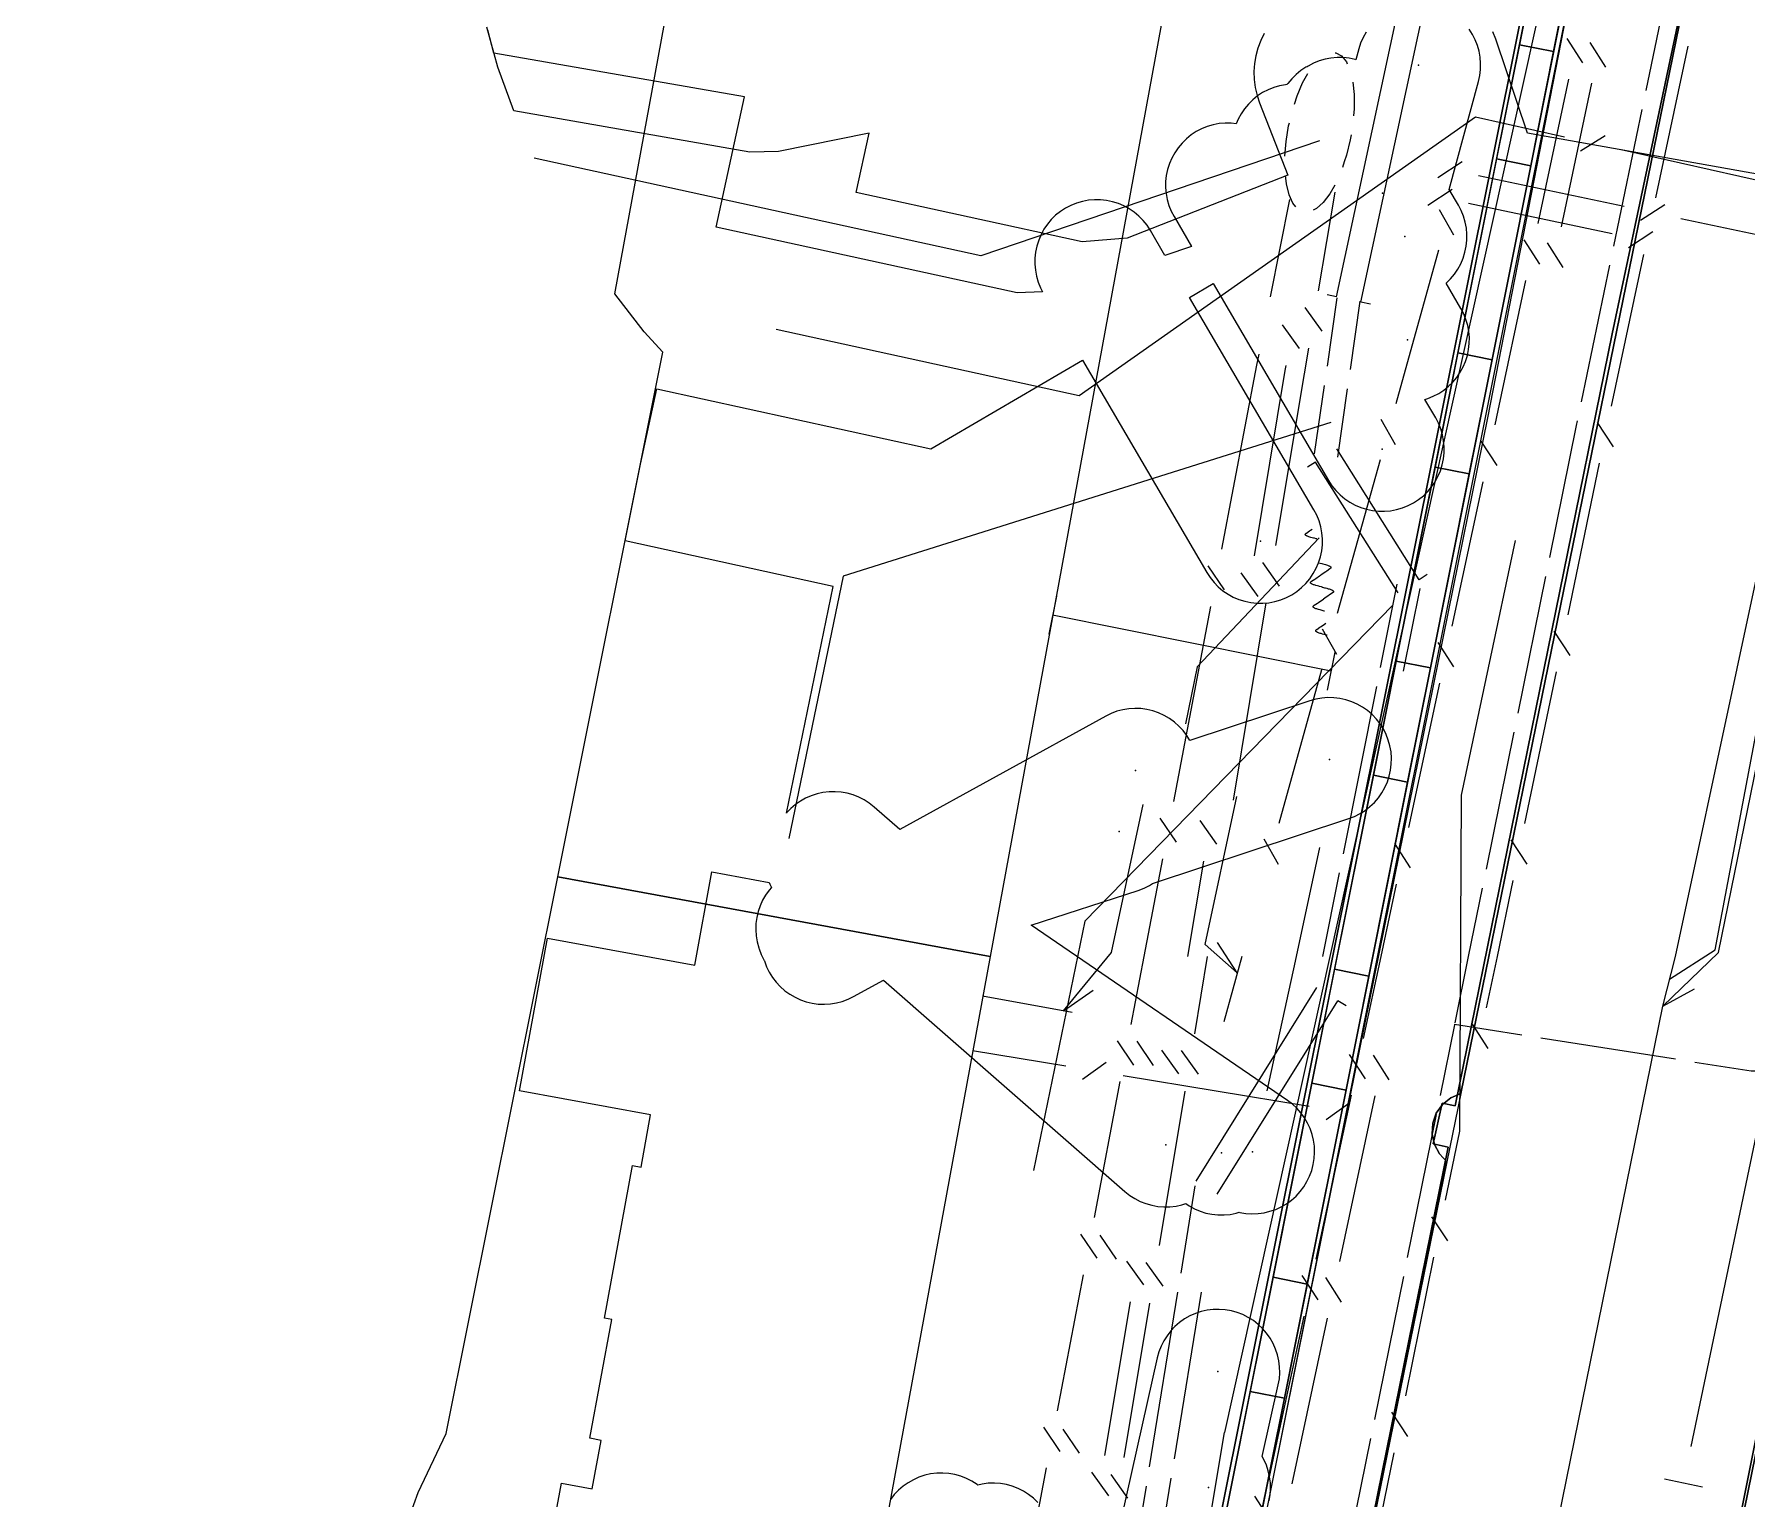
# Model space of a CAD drawing. Header units: metres. Extents: x 4550 to 4731, y 10605 to 11772.
# Drawn here: x 4558.1 to 4602.27, y 10680.79 to 10718.54 of the extents above; entities that cross this region are included whole.
import ezdxf

# ---------------------------------------------------------------- set-up
doc = ezdxf.new("R2010")
doc.units = ezdxf.units.M
for name, color, linetype in [('BOUNDARY', 7, 'Continuous'), ('BUILDING', 7, 'Continuous'), ('CURB', 7, 'Continuous'), ('ELECTR_CABLE', 7, 'Continuous'), ('ELECTR_CABLE_COMM', 7, 'Continuous'), ('GAS', 7, 'Continuous'), ('GRASS', 7, 'Continuous'), ('GROUND', 7, 'Continuous'), ('HEAT', 7, 'Continuous'), ('ROAD', 7, 'Continuous'), ('SEWER', 7, 'Continuous'), ('SIDEWALK_PATH', 7, 'Continuous'), ('TREE', 7, 'Continuous'), ('WATER_PIPELINE', 7, 'Continuous')]:
    doc.layers.add(name, color=color, linetype=linetype)

msp = doc.modelspace()

# ---------------------------------------------------------------- linework, layer by layer
at = {"layer": 'BOUNDARY'}
msp.add_lwpolyline([(4587.243, 10673.095), (4597.11, 10722.304), (4589.101, 10723.775), (4589.281, 10724.759), (4589.748, 10724.673), (4589.761, 10724.741), (4590.577, 10724.591), (4590.728, 10725.291), (4592.267, 10725.008), (4592.435, 10726.261), (4590.996, 10726.525), (4591.136, 10727.171), (4590.237, 10727.336), (4591.371, 10733.509), (4589.897, 10733.645), (4590.084, 10734.78), (4590.266, 10735.763), (4594.299, 10735.017), (4595.912, 10744.716), (4599.04, 10744.065), (4599.581, 10748.777), (4598.336, 10748.927), (4599.162, 10756.121)], dxfattribs=at)
at = {"layer": 'BUILDING'}
for points in [[(4582.754, 10694.765), (4571.601, 10696.814), (4574.313, 10710.342), (4573.828, 10710.862), (4573.077, 10711.845), (4577.503, 10735.938), (4589.9, 10733.66)], [(4570.572, 10628.494), (4558.1, 10630.786), (4561.673, 10650.226), (4562.365, 10650.566), (4565.779, 10667.635), (4565.693, 10669.424), (4565.792, 10671.385), (4566.082, 10673.326), (4566.852, 10677.178), (4567.333, 10679.088), (4568, 10680.942), (4568.724, 10682.465), (4571.601, 10696.815), (4582.753, 10694.765)]]:
    msp.add_lwpolyline(points, close=True, dxfattribs=at)
at = {"layer": 'CURB'}
for points in [[(4602.411, 10728.013), (4594.894, 10691.23)], [(4601.286, 10676.281), (4611.295, 10726.233)], [(4578.327, 10627.876), (4597.402, 10723.249)], [(4588.056, 10671.94), (4598.09, 10722.108)], [(4594.894, 10691.23), (4594.534, 10689.473)], [(4594.534, 10689.473), (4592.211, 10678.104)]]:
    msp.add_lwpolyline(points, dxfattribs=at)
at = {"layer": 'ELECTR_CABLE'}
for points in [[(4600.725, 10736.369), (4599.139, 10729.205), (4594.678, 10709.053), (4591.515, 10694.765)], [(4591.69, 10711.764), (4594.921, 10726.816)], [(4592.316, 10711.63), (4595.547, 10726.682)], [(4600.397, 10720.608), (4599.664, 10717.086)], [(4599.562, 10716.597), (4598.829, 10713.075)], [(4598.727, 10712.585), (4597.994, 10709.063)], [(4591.69, 10711.764), (4591.446, 10711.816)], [(4591.451, 10709.979), (4591.706, 10711.74)], [(4592.044, 10709.893), (4592.3, 10711.654)], [(4592.56, 10711.577), (4592.316, 10711.63)], [(4591.123, 10707.723), (4591.379, 10709.484)], [(4591.717, 10707.637), (4591.972, 10709.398)], [(4591.543, 10708.529), (4578.964, 10704.568), (4577.563, 10697.804)], [(4597.895, 10708.573), (4597.87, 10708.45), (4597.178, 10705.048)], [(4593.817, 10704.476), (4591.691, 10707.851)], [(4591.149, 10707.509), (4590.938, 10707.376)], [(4593.275, 10704.134), (4591.149, 10707.509)], [(4591.237, 10705.554), (4588.097, 10702.228), (4587.793, 10700.762)], [(4591.18, 10705.526), (4591.165, 10705.529), (4591.115, 10705.542), (4591.093, 10705.548), (4591.06, 10705.556), (4591.023, 10705.567), (4590.998, 10705.574), (4590.974, 10705.582), (4590.956, 10705.588), (4590.939, 10705.595), (4590.928, 10705.6), (4590.919, 10705.604), (4590.912, 10705.608), (4590.908, 10705.61), (4590.905, 10705.612), (4590.9, 10705.616), (4590.897, 10705.619), (4590.894, 10705.621), (4590.892, 10705.623), (4590.889, 10705.626), (4590.887, 10705.629), (4590.886, 10705.631), (4590.885, 10705.632), (4590.884, 10705.634), (4590.883, 10705.635), (4590.883, 10705.636), (4590.882, 10705.638), (4590.882, 10705.64), (4590.882, 10705.642), (4590.882, 10705.643), (4590.882, 10705.644), (4590.882, 10705.645), (4590.882, 10705.646), (4590.882, 10705.648), (4590.883, 10705.649), (4590.883, 10705.651), (4590.884, 10705.653), (4590.885, 10705.654), (4590.886, 10705.655), (4590.886, 10705.656), (4590.887, 10705.658), (4590.888, 10705.659), (4590.889, 10705.66), (4590.892, 10705.662), (4590.893, 10705.664), (4590.896, 10705.666), (4590.899, 10705.669), (4590.903, 10705.672), (4590.91, 10705.676), (4590.992, 10705.733), (4591.019, 10705.751), (4591.056, 10705.775)], [(4591.247, 10704.905), (4591.261, 10704.902), (4591.311, 10704.889), (4591.333, 10704.884), (4591.367, 10704.875), (4591.403, 10704.865), (4591.428, 10704.857), (4591.452, 10704.849), (4591.47, 10704.843), (4591.488, 10704.836), (4591.498, 10704.831), (4591.507, 10704.827), (4591.515, 10704.823), (4591.518, 10704.821), (4591.521, 10704.819), (4591.527, 10704.815), (4591.53, 10704.813), (4591.532, 10704.81), (4591.535, 10704.808), (4591.537, 10704.806), (4591.539, 10704.803), (4591.541, 10704.801), (4591.542, 10704.799), (4591.542, 10704.798), (4591.543, 10704.796), (4591.544, 10704.795), (4591.544, 10704.793), (4591.544, 10704.791), (4591.545, 10704.789), (4591.545, 10704.788), (4591.544, 10704.787), (4591.544, 10704.786), (4591.544, 10704.785), (4591.544, 10704.784), (4591.543, 10704.782), (4591.543, 10704.781), (4591.542, 10704.779), (4591.541, 10704.777), (4591.541, 10704.776), (4591.54, 10704.775), (4591.539, 10704.774), (4591.538, 10704.772), (4591.537, 10704.771), (4591.535, 10704.769), (4591.533, 10704.767), (4591.53, 10704.765), (4591.527, 10704.762), (4591.523, 10704.76), (4591.517, 10704.755), (4591.434, 10704.699), (4591.407, 10704.68), (4591.316, 10704.619), (4591.28, 10704.595)], [(4591.314, 10704.285), (4591.299, 10704.289), (4591.249, 10704.301), (4591.227, 10704.307), (4591.194, 10704.315), (4591.157, 10704.326), (4591.132, 10704.333), (4591.108, 10704.341), (4591.09, 10704.347), (4591.073, 10704.354), (4591.062, 10704.359), (4591.053, 10704.363), (4591.046, 10704.368), (4591.042, 10704.37), (4591.039, 10704.372), (4591.034, 10704.375), (4591.03, 10704.378), (4591.028, 10704.38), (4591.025, 10704.382), (4591.023, 10704.385), (4591.021, 10704.388), (4591.019, 10704.39), (4591.019, 10704.391), (4591.018, 10704.393), (4591.017, 10704.394), (4591.017, 10704.396), (4591.016, 10704.398), (4591.016, 10704.399), (4591.016, 10704.401), (4591.016, 10704.402), (4591.016, 10704.403), (4591.016, 10704.404), (4591.016, 10704.406), (4591.016, 10704.407), (4591.017, 10704.408), (4591.017, 10704.41), (4591.018, 10704.412), (4591.019, 10704.413), (4591.02, 10704.414), (4591.02, 10704.415), (4591.021, 10704.417), (4591.022, 10704.418), (4591.023, 10704.419), (4591.026, 10704.422), (4591.027, 10704.423), (4591.03, 10704.426), (4591.033, 10704.428), (4591.037, 10704.431), (4591.044, 10704.436), (4591.126, 10704.492), (4591.153, 10704.51), (4591.244, 10704.571), (4591.28, 10704.595)], [(4594.028, 10704.609), (4593.817, 10704.475)], [(4597.078, 10704.558), (4596.361, 10701.033)], [(4584.462, 10704.053), (4584.265, 10703.073)], [(4591.314, 10704.285), (4591.328, 10704.281), (4591.378, 10704.269), (4591.4, 10704.263), (4591.434, 10704.255), (4591.47, 10704.244), (4591.495, 10704.237), (4591.519, 10704.229), (4591.537, 10704.223), (4591.554, 10704.216), (4591.565, 10704.211), (4591.574, 10704.207), (4591.582, 10704.202), (4591.585, 10704.201), (4591.588, 10704.198), (4591.593, 10704.195), (4591.597, 10704.192), (4591.599, 10704.19), (4591.602, 10704.188), (4591.604, 10704.185), (4591.606, 10704.182), (4591.608, 10704.18), (4591.609, 10704.179), (4591.609, 10704.177), (4591.61, 10704.176), (4591.61, 10704.174), (4591.611, 10704.172), (4591.611, 10704.171), (4591.611, 10704.169), (4591.611, 10704.168), (4591.611, 10704.167), (4591.611, 10704.166), (4591.611, 10704.164), (4591.611, 10704.163), (4591.61, 10704.162), (4591.61, 10704.16), (4591.609, 10704.158), (4591.608, 10704.157), (4591.608, 10704.156), (4591.607, 10704.155), (4591.606, 10704.153), (4591.605, 10704.152), (4591.604, 10704.151), (4591.602, 10704.148), (4591.6, 10704.147), (4591.597, 10704.145), (4591.594, 10704.142), (4591.59, 10704.139), (4591.584, 10704.135), (4591.501, 10704.078), (4591.474, 10704.06), (4591.383, 10703.999), (4591.347, 10703.975)], [(4592.822, 10702.209), (4593.252, 10704.364)], [(4593.416, 10702.121), (4593.84, 10704.246)], [(4593.143, 10703.817), (4585.199, 10695.671), (4583.868, 10689.247)], [(4591.381, 10703.665), (4591.366, 10703.668), (4591.316, 10703.681), (4591.294, 10703.686), (4591.261, 10703.695), (4591.224, 10703.705), (4591.199, 10703.713), (4591.175, 10703.721), (4591.157, 10703.727), (4591.14, 10703.734), (4591.129, 10703.739), (4591.12, 10703.743), (4591.113, 10703.747), (4591.109, 10703.749), (4591.106, 10703.751), (4591.101, 10703.755), (4591.097, 10703.758), (4591.095, 10703.76), (4591.092, 10703.762), (4591.09, 10703.764), (4591.088, 10703.767), (4591.086, 10703.769), (4591.086, 10703.771), (4591.085, 10703.772), (4591.084, 10703.774), (4591.084, 10703.775), (4591.083, 10703.777), (4591.083, 10703.779), (4591.083, 10703.781), (4591.083, 10703.782), (4591.083, 10703.783), (4591.083, 10703.784), (4591.083, 10703.785), (4591.083, 10703.786), (4591.084, 10703.788), (4591.084, 10703.789), (4591.085, 10703.791), (4591.086, 10703.793), (4591.086, 10703.794), (4591.087, 10703.795), (4591.088, 10703.796), (4591.089, 10703.798), (4591.09, 10703.799), (4591.092, 10703.801), (4591.094, 10703.803), (4591.097, 10703.805), (4591.1, 10703.808), (4591.104, 10703.811), (4591.111, 10703.815), (4591.193, 10703.871), (4591.22, 10703.89), (4591.311, 10703.951), (4591.347, 10703.975)], [(4591.548, 10702.114), (4584.364, 10703.563)], [(4591.447, 10703.044), (4591.433, 10703.048), (4591.383, 10703.06), (4591.361, 10703.066), (4591.328, 10703.075), (4591.291, 10703.085), (4591.266, 10703.092), (4591.242, 10703.1), (4591.224, 10703.107), (4591.207, 10703.114), (4591.196, 10703.118), (4591.187, 10703.123), (4591.179, 10703.127), (4591.176, 10703.129), (4591.173, 10703.131), (4591.168, 10703.134), (4591.164, 10703.137), (4591.162, 10703.139), (4591.159, 10703.142), (4591.157, 10703.144), (4591.155, 10703.147), (4591.153, 10703.149), (4591.152, 10703.15), (4591.152, 10703.152), (4591.151, 10703.154), (4591.151, 10703.155), (4591.15, 10703.157), (4591.15, 10703.159), (4591.15, 10703.161), (4591.15, 10703.161), (4591.15, 10703.163), (4591.15, 10703.164), (4591.15, 10703.165), (4591.15, 10703.166), (4591.151, 10703.167), (4591.151, 10703.169), (4591.152, 10703.171), (4591.153, 10703.172), (4591.153, 10703.173), (4591.154, 10703.175), (4591.155, 10703.176), (4591.156, 10703.177), (4591.157, 10703.178), (4591.159, 10703.181), (4591.161, 10703.182), (4591.164, 10703.185), (4591.167, 10703.188), (4591.171, 10703.19), (4591.178, 10703.195), (4591.26, 10703.251), (4591.287, 10703.269), (4591.378, 10703.33), (4591.414, 10703.354)], [(4591.647, 10702.604), (4591.449, 10701.624)], [(4591.865, 10697.41), (4592.724, 10701.719)], [(4596.261, 10700.543), (4595.544, 10697.018)], [(4589.895, 10691.299), (4590.626, 10694.64), (4591.256, 10697.574)], [(4591.338, 10694.765), (4591.767, 10696.919)], [(4595.444, 10696.528), (4595.086, 10694.765)], [(4591.515, 10694.765), (4588.798, 10682.494)], [(4595.086, 10694.765), (4594.737, 10693.05)], [(4588.068, 10688.974), (4591.178, 10693.962)], [(4588.612, 10688.636), (4591.722, 10693.624)], [(4591.933, 10693.491), (4591.721, 10693.624)], [(4594.731, 10693.02), (4594.728, 10693.003), (4594.358, 10691.177)], [(4594.731, 10693.02), (4596.466, 10692.746)], [(4596.96, 10692.668), (4600.43, 10692.121)], [(4600.924, 10692.043), (4602.382, 10691.813), (4602.58, 10691.813), (4603.334, 10692.369), (4603.69, 10692.369), (4604.008, 10692.488), (4604.195, 10692.403)], [(4594.258, 10690.687), (4593.511, 10687.002)], [(4587.677, 10686.602), (4588.044, 10688.853)], [(4593.412, 10686.512), (4592.664, 10682.827)], [(4586.863, 10681.607), (4587.597, 10686.109)], [(4587.504, 10681.812), (4588.205, 10686.113)], [(4588.474, 10680.542), (4588.798, 10682.494)], [(4592.565, 10682.337), (4591.817, 10678.652)], [(4586.049, 10676.612), (4586.783, 10681.113)], [(4586.723, 10677.017), (4587.424, 10681.318)]]:
    msp.add_lwpolyline(points, dxfattribs=at)
at = {"layer": 'ELECTR_CABLE_COMM'}
for points in [[(4598.04, 10717.796), (4597.632, 10718.424)], [(4598.635, 10717.691), (4598.227, 10718.32)], [(4599.925, 10714.321), (4600.757, 10718.227)], [(4591.655, 10718.059), (4591.672, 10718.055), (4591.818, 10717.976), (4591.942, 10717.822), (4591.963, 10717.775)], [(4590.6, 10716.737), (4590.668, 10716.946), (4590.812, 10717.284), (4590.947, 10717.528)], [(4592.109, 10717.299), (4592.142, 10716.981), (4592.142, 10716.61), (4592.127, 10716.435)], [(4596.886, 10713.655), (4597.679, 10717.376)], [(4597.486, 10713.574), (4598.275, 10717.272)], [(4595.274, 10716.4), (4585.046, 10709.212), (4577.231, 10710.921)], [(4597.567, 10715.884), (4595.274, 10716.4)], [(4590.356, 10715.397), (4590.387, 10715.775), (4590.451, 10716.177), (4590.47, 10716.254)], [(4591.25, 10715.785), (4582.513, 10712.82), (4570.989, 10715.339)], [(4592.063, 10715.94), (4592.043, 10715.814), (4591.946, 10715.42), (4591.888, 10715.244), (4591.841, 10715.104)], [(4598.615, 10715.92), (4597.982, 10715.519)], [(4603.616, 10714.523), (4599.03, 10715.555)], [(4594.303, 10714.846), (4594.931, 10715.254)], [(4590.639, 10714.09), (4590.563, 10714.181), (4590.463, 10714.4), (4590.394, 10714.681), (4590.37, 10714.897)], [(4591.641, 10714.646), (4591.516, 10714.426), (4591.345, 10714.2), (4591.17, 10714.043), (4591.084, 10714.002)], [(4595.35, 10714.895), (4599.103, 10714.101)], [(4589.983, 10711.765), (4590.482, 10714.277)], [(4591.644, 10714.467), (4591.213, 10711.924)], [(4594.042, 10714.134), (4594.671, 10714.543)], [(4595.09, 10714.183), (4598.797, 10713.399)], [(4594.336, 10714.022), (4594.704, 10713.369)], [(4599.523, 10713.741), (4600.151, 10714.15)], [(4600.571, 10713.79), (4604.324, 10712.997)], [(4599.217, 10713.039), (4599.845, 10713.448)], [(4594.318, 10712.973), (4593.213, 10709.009)], [(4596.934, 10712.607), (4596.526, 10713.236)], [(4597.534, 10712.526), (4597.126, 10713.155)], [(4598.78, 10708.947), (4599.612, 10712.854)], [(4595.78, 10708.466), (4595.859, 10708.837), (4596.573, 10712.188)], [(4590.871, 10711.49), (4591.305, 10710.879)], [(4590.288, 10711.044), (4590.722, 10710.433)], [(4588.728, 10705.261), (4589.634, 10710.008), (4589.69, 10710.293)], [(4590.963, 10710.445), (4590.851, 10709.782), (4590.115, 10705.357)], [(4590.38, 10709.999), (4590.357, 10709.865), (4589.563, 10705.089)], [(4592.828, 10708.613), (4593.196, 10707.96)], [(4598.83, 10707.901), (4598.419, 10708.527)], [(4595.826, 10707.418), (4595.419, 10708.048)], [(4592.81, 10707.564), (4591.705, 10703.601)], [(4597.662, 10703.569), (4598.472, 10707.479)], [(4594.666, 10703.279), (4595.465, 10707)], [(4594.865, 10690.263), (4594.911, 10698.925), (4596.301, 10705.487)], [(4589.774, 10704.922), (4590.209, 10704.312)], [(4588.798, 10704.214), (4588.377, 10704.834)], [(4589.222, 10704.654), (4589.658, 10704.045)], [(4587.487, 10698.755), (4588.447, 10703.788)], [(4589.868, 10703.878), (4589.022, 10698.789)], [(4591.319, 10703.205), (4591.688, 10702.552)], [(4597.716, 10702.521), (4597.304, 10703.148)], [(4594.712, 10702.231), (4594.305, 10702.86)], [(4591.302, 10702.156), (4590.197, 10698.192)], [(4596.548, 10698.189), (4597.358, 10702.1)], [(4593.553, 10698.092), (4594.351, 10701.812)], [(4589.128, 10694.339), (4588.298, 10695.072), (4589.117, 10698.89)], [(4584.643, 10693.359), (4585.883, 10694.863), (4586.703, 10698.681)], [(4587.557, 10697.708), (4587.135, 10698.328)], [(4588.159, 10698.265), (4588.595, 10697.655)], [(4589.811, 10697.796), (4590.179, 10697.143)], [(4593.599, 10697.044), (4593.192, 10697.673)], [(4596.601, 10697.142), (4596.19, 10697.768)], [(4586.725, 10694.765), (4587.205, 10697.281)], [(4588.254, 10697.22), (4587.846, 10694.765)], [(4592.839, 10694.765), (4593.238, 10696.625)], [(4595.838, 10694.765), (4596.243, 10696.72)], [(4586.391, 10693.012), (4586.725, 10694.765)], [(4588.353, 10694.765), (4588.022, 10692.773)], [(4589.128, 10694.339), (4588.619, 10695.122)], [(4589.247, 10694.765), (4588.778, 10693.079)], [(4592.385, 10692.653), (4592.839, 10694.765)], [(4595.552, 10693.44), (4595.838, 10694.765)], [(4584.643, 10693.359), (4585.408, 10693.894)], [(4584.868, 10693.318), (4582.559, 10693.739)], [(4595.596, 10692.392), (4595.19, 10693.022)], [(4586.461, 10691.965), (4586.04, 10692.585)], [(4586.968, 10691.956), (4586.547, 10692.576)], [(4582.301, 10692.336), (4584.702, 10691.94)], [(4587.176, 10692.35), (4587.612, 10691.74)], [(4587.681, 10692.338), (4588.117, 10691.729)], [(4592.431, 10691.605), (4592.024, 10692.234)], [(4593.045, 10691.585), (4592.638, 10692.215)], [(4585.137, 10691.6), (4585.747, 10692.036)], [(4586.182, 10691.696), (4590.984, 10690.903)], [(4585.441, 10688.033), (4586.11, 10691.539)], [(4587.776, 10691.294), (4587.113, 10687.31)], [(4591.164, 10686.961), (4592.07, 10691.186)], [(4591.419, 10690.563), (4592.029, 10691)], [(4591.769, 10686.903), (4592.684, 10691.167)], [(4594.5, 10688.478), (4594.865, 10690.263)], [(4594.557, 10687.43), (4594.144, 10688.056)], [(4585.511, 10686.986), (4585.09, 10687.606)], [(4586.015, 10686.959), (4585.593, 10687.579)], [(4586.271, 10686.909), (4586.707, 10686.299)], [(4586.772, 10686.875), (4587.208, 10686.265)], [(4593.471, 10683.438), (4594.2, 10687.008)], [(4584.491, 10683.054), (4585.16, 10686.56)], [(4591.21, 10685.913), (4590.803, 10686.543)], [(4591.815, 10685.855), (4591.408, 10686.484)], [(4586.366, 10685.864), (4585.707, 10681.904)], [(4586.867, 10685.83), (4586.204, 10681.847)], [(4589.942, 10681.27), (4590.849, 10685.495)], [(4590.539, 10681.173), (4591.454, 10685.436)], [(4593.528, 10682.391), (4593.115, 10683.016)], [(4584.561, 10682.007), (4584.14, 10682.627)], [(4585.061, 10681.961), (4584.64, 10682.581)], [(4592.442, 10678.398), (4593.171, 10681.968)], [(4583.541, 10678.075), (4584.21, 10681.581)], [(4585.366, 10681.469), (4585.802, 10680.859)], [(4585.863, 10681.412), (4586.299, 10680.802)], [(4589.988, 10680.222), (4589.581, 10680.852)]]:
    msp.add_lwpolyline(points, dxfattribs=at)
at = {"layer": 'GAS'}
for points in [[(4592.448, 10718.587), (4592.371, 10718.45), (4592.308, 10718.306), (4592.26, 10718.156), (4592.184, 10717.878), (4592.167, 10717.883), (4592.014, 10717.916), (4591.858, 10717.933), (4591.701, 10717.934), (4591.544, 10717.92), (4591.39, 10717.891), (4591.239, 10717.847), (4591.093, 10717.789), (4590.954, 10717.716), (4590.927, 10717.698), (4590.897, 10717.683), (4590.766, 10717.597), (4590.643, 10717.498), (4590.531, 10717.389), (4590.43, 10717.268), (4590.409, 10717.238), (4590.372, 10717.234), (4590.218, 10717.205), (4590.067, 10717.161), (4589.922, 10717.103), (4589.782, 10717.03), (4589.651, 10716.944), (4589.529, 10716.846), (4589.417, 10716.736), (4589.316, 10716.615), (4589.227, 10716.486), (4589.152, 10716.348), (4589.101, 10716.229), (4588.972, 10716.243), (4588.815, 10716.245), (4588.659, 10716.231), (4588.504, 10716.202), (4588.354, 10716.158), (4588.208, 10716.099), (4588.069, 10716.026), (4587.937, 10715.941), (4587.815, 10715.842), (4587.703, 10715.732), (4587.602, 10715.612), (4587.513, 10715.482), (4587.438, 10715.345), (4587.376, 10715.2), (4587.329, 10715.05), (4587.297, 10714.897), (4587.28, 10714.741), (4587.279, 10714.584), (4587.292, 10714.427), (4587.321, 10714.273), (4587.365, 10714.122), (4587.424, 10713.976), (4587.497, 10713.837), (4587.949, 10713.064), (4587.263, 10712.836), (4586.886, 10713.48), (4586.8, 10713.611), (4586.702, 10713.734), (4586.592, 10713.846), (4586.472, 10713.947), (4586.342, 10714.035), (4586.204, 10714.111), (4586.06, 10714.172), (4585.91, 10714.219), (4585.757, 10714.251), (4585.6, 10714.268), (4585.443, 10714.27), (4585.287, 10714.256), (4585.133, 10714.227), (4584.982, 10714.183), (4584.836, 10714.125), (4584.697, 10714.052), (4584.566, 10713.966), (4584.443, 10713.868), (4584.331, 10713.758), (4584.23, 10713.637), (4584.142, 10713.508), (4584.066, 10713.37), (4584.005, 10713.226), (4583.958, 10713.076), (4583.925, 10712.922), (4583.908, 10712.766), (4583.907, 10712.609), (4583.921, 10712.453), (4583.95, 10712.298), (4583.994, 10712.148), (4584.052, 10712.002), (4584.105, 10711.9), (4583.449, 10711.866), (4575.683, 10713.564), (4576.416, 10716.921), (4569.953, 10718.052), (4569.797, 10718.639)], [(4570.971, 10677.255), (4571.695, 10681.189), (4572.491, 10681.042), (4572.721, 10682.289), (4572.429, 10682.343), (4572.992, 10685.405), (4572.805, 10685.439), (4573.528, 10689.374), (4573.749, 10689.333), (4573.996, 10690.681), (4570.615, 10691.302), (4571.338, 10695.236), (4575.134, 10694.538), (4575.576, 10696.947), (4577.058, 10696.674), (4577.074, 10696.626), (4577.113, 10696.543), (4577.052, 10696.475), (4576.961, 10696.347), (4576.883, 10696.211), (4576.818, 10696.068), (4576.768, 10695.919), (4576.732, 10695.766), (4576.712, 10695.61), (4576.707, 10695.453), (4576.717, 10695.297), (4576.743, 10695.142), (4576.784, 10694.99), (4576.789, 10694.976), (4576.793, 10694.962), (4576.85, 10694.816), (4576.92, 10694.675), (4576.929, 10694.662), (4576.933, 10694.647), (4576.987, 10694.5), (4577.056, 10694.359), (4577.138, 10694.225), (4577.233, 10694.1), (4577.34, 10693.985), (4577.458, 10693.881), (4577.585, 10693.789), (4577.721, 10693.71), (4577.864, 10693.645), (4578.012, 10693.594), (4578.165, 10693.557), (4578.32, 10693.536), (4578.477, 10693.531), (4578.634, 10693.54), (4578.789, 10693.565), (4578.941, 10693.605), (4579.088, 10693.66), (4579.229, 10693.729), (4580, 10694.153), (4586.231, 10688.703), (4586.354, 10688.606), (4586.486, 10688.521), (4586.626, 10688.449), (4586.772, 10688.392), (4586.923, 10688.349), (4587.077, 10688.321), (4587.234, 10688.308), (4587.391, 10688.311), (4587.547, 10688.329), (4587.7, 10688.363), (4587.797, 10688.394), (4587.887, 10688.332), (4588.025, 10688.258), (4588.17, 10688.197), (4588.319, 10688.15), (4588.473, 10688.118), (4588.629, 10688.102), (4588.786, 10688.101), (4588.943, 10688.115), (4589.097, 10688.145), (4589.176, 10688.168), (4589.194, 10688.164), (4589.349, 10688.139), (4589.505, 10688.13), (4589.662, 10688.136), (4589.818, 10688.157), (4589.97, 10688.194), (4590.119, 10688.245), (4590.262, 10688.311), (4590.397, 10688.39), (4590.524, 10688.482), (4590.642, 10688.586), (4590.748, 10688.702), (4590.843, 10688.827), (4590.925, 10688.96), (4590.994, 10689.102), (4591.048, 10689.249), (4591.088, 10689.401), (4591.113, 10689.556), (4591.122, 10689.713), (4591.116, 10689.87), (4591.095, 10690.025), (4591.058, 10690.178), (4591.007, 10690.326), (4590.941, 10690.469), (4590.862, 10690.604), (4590.77, 10690.731), (4590.665, 10690.849), (4590.55, 10690.956), (4590.425, 10691.05), (4583.808, 10695.573), (4586.575, 10696.465), (4586.722, 10696.52), (4586.863, 10696.59), (4586.945, 10696.641), (4592.008, 10698.319), (4592.154, 10698.375), (4592.294, 10698.446), (4592.427, 10698.53), (4592.55, 10698.627), (4592.664, 10698.735), (4592.766, 10698.854), (4592.857, 10698.983), (4592.934, 10699.12), (4592.998, 10699.263), (4593.047, 10699.412), (4593.081, 10699.565), (4593.1, 10699.721), (4593.104, 10699.878), (4593.092, 10700.035), (4593.065, 10700.19), (4593.023, 10700.341), (4592.966, 10700.487), (4592.896, 10700.627), (4592.811, 10700.76), (4592.715, 10700.884), (4592.606, 10700.997), (4592.487, 10701.1), (4592.359, 10701.19), (4592.222, 10701.267), (4592.079, 10701.331), (4591.929, 10701.38), (4591.776, 10701.414), (4591.62, 10701.433), (4591.463, 10701.437), (4591.307, 10701.425), (4591.152, 10701.398), (4591.001, 10701.356), (4587.905, 10700.33), (4587.824, 10700.463), (4587.729, 10700.587), (4587.622, 10700.703), (4587.504, 10700.807), (4587.377, 10700.899), (4587.241, 10700.978), (4587.099, 10701.043), (4586.95, 10701.094), (4586.797, 10701.13), (4586.642, 10701.152), (4586.485, 10701.157), (4586.328, 10701.148), (4586.173, 10701.123), (4586.021, 10701.083), (4585.874, 10701.028), (4585.733, 10700.959), (4580.42, 10698.036), (4579.758, 10698.616), (4579.635, 10698.713), (4579.503, 10698.798), (4579.363, 10698.869), (4579.217, 10698.927), (4579.066, 10698.97), (4578.911, 10698.998), (4578.755, 10699.01), (4578.598, 10699.008), (4578.442, 10698.989), (4578.289, 10698.956), (4578.139, 10698.908), (4577.995, 10698.845), (4577.858, 10698.769), (4577.729, 10698.679), (4577.609, 10698.578), (4577.5, 10698.465), (4577.498, 10698.461), (4578.708, 10704.304), (4573.338, 10705.478), (4573.735, 10707.456), (4574.158, 10709.393), (4581.226, 10707.848), (4585.136, 10710.137), (4588.344, 10704.659), (4588.429, 10704.528), (4588.528, 10704.405), (4588.638, 10704.293), (4588.758, 10704.192), (4588.888, 10704.104), (4589.025, 10704.028), (4589.17, 10703.967), (4589.32, 10703.92), (4589.473, 10703.887), (4589.629, 10703.87), (4589.786, 10703.869), (4589.943, 10703.883), (4590.097, 10703.912), (4590.248, 10703.956), (4590.393, 10704.014), (4590.533, 10704.087), (4590.664, 10704.173), (4590.787, 10704.271), (4590.899, 10704.381), (4591, 10704.501), (4591.088, 10704.631), (4591.164, 10704.769), (4591.225, 10704.913), (4591.272, 10705.063), (4591.304, 10705.217), (4591.321, 10705.373), (4591.323, 10705.53), (4591.309, 10705.686), (4591.28, 10705.84), (4591.236, 10705.991), (4591.177, 10706.137), (4591.105, 10706.276), (4587.897, 10711.754), (4588.507, 10712.111), (4591.484, 10707.029), (4591.569, 10706.898), (4591.668, 10706.775), (4591.778, 10706.663), (4591.898, 10706.562), (4592.028, 10706.474), (4592.165, 10706.398), (4592.31, 10706.337), (4592.46, 10706.29), (4592.613, 10706.257), (4592.769, 10706.24), (4592.926, 10706.239), (4593.083, 10706.253), (4593.237, 10706.282), (4593.388, 10706.326), (4593.533, 10706.384), (4593.673, 10706.457), (4593.804, 10706.543), (4593.927, 10706.641), (4594.039, 10706.751), (4594.14, 10706.871), (4594.228, 10707.001), (4594.304, 10707.139), (4594.365, 10707.283), (4594.412, 10707.433), (4594.444, 10707.587), (4594.461, 10707.743), (4594.463, 10707.9), (4594.449, 10708.056), (4594.42, 10708.21), (4594.376, 10708.361), (4594.317, 10708.507), (4594.245, 10708.646), (4593.965, 10709.124), (4594.038, 10709.146), (4594.183, 10709.204), (4594.323, 10709.277), (4594.454, 10709.363), (4594.577, 10709.461), (4594.689, 10709.571), (4594.79, 10709.691), (4594.878, 10709.821), (4594.954, 10709.959), (4595.015, 10710.103), (4595.062, 10710.253), (4595.094, 10710.407), (4595.111, 10710.563), (4595.113, 10710.72), (4595.099, 10710.876), (4595.07, 10711.03), (4595.026, 10711.181), (4594.967, 10711.327), (4594.895, 10711.466), (4594.512, 10712.121), (4594.515, 10712.123), (4594.627, 10712.233), (4594.728, 10712.353), (4594.816, 10712.483), (4594.892, 10712.621), (4594.953, 10712.765), (4595, 10712.915), (4595.032, 10713.069), (4595.049, 10713.225), (4595.051, 10713.382), (4595.037, 10713.538), (4595.008, 10713.692), (4594.964, 10713.843), (4594.905, 10713.989), (4594.833, 10714.128), (4594.594, 10714.536), (4595.348, 10717.319), (4595.382, 10717.472), (4595.4, 10717.628), (4595.403, 10717.785), (4595.391, 10717.941), (4595.363, 10718.096), (4595.321, 10718.247), (4595.264, 10718.393), (4595.192, 10718.533), (4595.108, 10718.665)], [(4589.946, 10680.728), (4589.972, 10680.883), (4589.984, 10681.039), (4589.98, 10681.196), (4589.96, 10681.352), (4589.926, 10681.505), (4589.877, 10681.654), (4589.813, 10681.798), (4589.772, 10681.87), (4590.186, 10683.718), (4590.212, 10683.873), (4590.224, 10684.029), (4590.22, 10684.186), (4590.2, 10684.342), (4590.166, 10684.495), (4590.117, 10684.644), (4590.053, 10684.788), (4589.975, 10684.925), (4589.885, 10685.053), (4589.782, 10685.172), (4589.668, 10685.28), (4589.545, 10685.376), (4589.412, 10685.46), (4589.272, 10685.531), (4589.125, 10685.587), (4588.974, 10685.629), (4588.819, 10685.656), (4588.662, 10685.667), (4588.505, 10685.663), (4588.349, 10685.644), (4588.196, 10685.609), (4588.047, 10685.56), (4587.904, 10685.496), (4587.767, 10685.419), (4587.639, 10685.328), (4587.52, 10685.226), (4587.412, 10685.112), (4587.315, 10684.988), (4587.231, 10684.855), (4587.161, 10684.715), (4587.105, 10684.568), (4587.063, 10684.417), (4584.967, 10675.052)], [(4583.982, 10680.692), (4583.868, 10680.8), (4583.745, 10680.896), (4583.612, 10680.98), (4583.472, 10681.051), (4583.325, 10681.107), (4583.174, 10681.149), (4583.019, 10681.176), (4582.862, 10681.187), (4582.705, 10681.183), (4582.549, 10681.164), (4582.437, 10681.139), (4582.415, 10681.156), (4582.282, 10681.24), (4582.142, 10681.311), (4581.995, 10681.367), (4581.844, 10681.409), (4581.689, 10681.436), (4581.532, 10681.447), (4581.375, 10681.443), (4581.219, 10681.424), (4581.066, 10681.389), (4580.917, 10681.34), (4580.774, 10681.276), (4580.637, 10681.199), (4580.509, 10681.108), (4580.39, 10681.006), (4580.282, 10680.892), (4580.185, 10680.768)]]:
    msp.add_lwpolyline(points, dxfattribs=at)
at = {"layer": 'GRASS'}
msp.add_lwpolyline([(4587.647, 10669.334), (4591.521, 10688.606), (4595.589, 10708.644), (4598.462, 10723.355), (4590.577, 10724.591), (4589.761, 10724.741), (4589.748, 10724.673), (4589.281, 10724.759), (4589.101, 10723.775), (4597.11, 10722.304), (4587.243, 10673.095)], dxfattribs=at)
for points in [[(4597.11, 10722.304), (4587.243, 10673.095), (4586.464, 10673.255), (4585.693, 10669.403), (4586.497, 10669.242), (4578.649, 10630.007), (4578.346, 10629.28), (4577.808, 10628.743), (4577.108, 10628.444), (4576.32, 10628.434), (4576.136, 10627.451), (4576.708, 10627.4), (4577.274, 10627.457), (4577.819, 10627.621), (4578.328, 10627.887), (4597.403, 10723.26), (4597.347, 10723.275), (4597.29, 10723.287)], [(4597.403, 10723.26), (4596.404, 10718.264), (4597.286, 10718.087), (4598.09, 10722.108), (4598.094, 10722.479), (4597.969, 10722.816), (4597.732, 10723.087)], [(4596.404, 10718.264), (4595.815, 10715.322), (4596.698, 10715.145), (4597.286, 10718.087)], [(4595.815, 10715.322), (4594.815, 10710.321), (4595.698, 10710.144), (4596.698, 10715.145)], [(4594.815, 10710.321), (4594.227, 10707.379), (4595.109, 10707.203), (4595.698, 10710.144)], [(4594.227, 10707.379), (4593.226, 10702.378), (4594.109, 10702.202), (4595.109, 10707.203)], [(4593.226, 10702.378), (4592.638, 10699.437), (4593.521, 10699.26), (4594.109, 10702.202)], [(4592.638, 10699.437), (4591.638, 10694.436), (4592.52, 10694.259), (4593.521, 10699.26)], [(4591.932, 10691.317), (4592.52, 10694.259), (4591.638, 10694.436), (4591.05, 10691.494)], [(4590.932, 10686.316), (4591.932, 10691.317), (4591.05, 10691.494), (4590.049, 10686.493)], [(4590.343, 10683.375), (4590.932, 10686.316), (4590.049, 10686.493), (4589.461, 10683.551)], [(4589.461, 10683.551), (4588.461, 10678.55), (4589.343, 10678.374), (4590.343, 10683.375)]]:
    msp.add_lwpolyline(points, close=True, dxfattribs=at)
at = {"layer": 'GROUND'}
msp.add_lwpolyline([(4587.243, 10673.095), (4597.11, 10722.304), (4589.101, 10723.775), (4589.281, 10724.759), (4589.748, 10724.673), (4589.761, 10724.741), (4590.577, 10724.591), (4590.562, 10724.523), (4597.29, 10723.287), (4597.482, 10723.232), (4597.656, 10723.141), (4597.81, 10723.018), (4597.937, 10722.865), (4598.032, 10722.69), (4598.09, 10722.502), (4598.11, 10722.306), (4598.09, 10722.108), (4588.056, 10671.94)], dxfattribs=at)
at = {"layer": 'HEAT'}
for points in [[(4589.823, 10718.557), (4589.731, 10718.373), (4589.658, 10718.18), (4589.605, 10717.981), (4589.571, 10717.778), (4589.557, 10717.572), (4589.563, 10717.366), (4589.59, 10717.162), (4589.636, 10716.961), (4589.702, 10716.766), (4590.434, 10714.904), (4586.289, 10713.275), (4585.13, 10713.182), (4579.295, 10714.458), (4579.63, 10715.987), (4577.298, 10715.51), (4576.552, 10715.499), (4570.472, 10716.563), (4570.052, 10717.683), (4569.776, 10718.716)], [(4602.88, 10714.87), (4596.609, 10715.986), (4595.795, 10718.407), (4595.719, 10718.599)]]:
    msp.add_lwpolyline(points, dxfattribs=at)
at = {"layer": 'ROAD'}
for points in [[(4622.644, 10782.875), (4614.318, 10741.321), (4614.318, 10740.138), (4614.753, 10739.082), (4615.551, 10738.264), (4616.637, 10737.797), (4627.6, 10735.5), (4626.034, 10727.154), (4625.108, 10727.31), (4624.694, 10728.946), (4624.372, 10729.731), (4623.854, 10730.384), (4623.176, 10730.869), (4622.375, 10731.152), (4615.611, 10732.507), (4615.023, 10732.565), (4614.441, 10732.509), (4613.88, 10732.34), (4613.359, 10732.062), (4612.902, 10731.688), (4612.53, 10731.236), (4612.253, 10730.72), (4612.08, 10730.155), (4600.71, 10673.406)], [(4600.544, 10672.347), (4608.879, 10713.244), (4612.611, 10730.977), (4613.069, 10731.609), (4613.658, 10732.105), (4614.349, 10732.444), (4615.112, 10732.608), (4617.093, 10732.329), (4621.705, 10731.286), (4622.614, 10731.139), (4623.421, 10730.738), (4624.075, 10730.117), (4624.524, 10729.313), (4624.734, 10728.75), (4625.108, 10727.31), (4626.034, 10727.154), (4627.567, 10735.479), (4628.662, 10741.433), (4621.901, 10742.677), (4615.198, 10744.029), (4615.325, 10744.622), (4619.289, 10764.281)], [(4582.659, 10631.366), (4594.534, 10689.473), (4594.339, 10689.674), (4594.21, 10689.916), (4594.15, 10690.184), (4594.168, 10690.463), (4594.261, 10690.727), (4594.421, 10690.95), (4594.636, 10691.122), (4594.894, 10691.23), (4605.181, 10741.566), (4605.302, 10742.802), (4605.169, 10744.025), (4604.79, 10745.194), (4604.173, 10746.272), (4603.347, 10747.2), (4602.358, 10747.931), (4601.242, 10748.445), (4600.031, 10748.723), (4598.336, 10748.921), (4599.039, 10755.046)], [(4599.038, 10755.044), (4598.336, 10748.927), (4599.581, 10748.777), (4601.366, 10748.55), (4602.542, 10748.259), (4603.318, 10748.036), (4604.023, 10747.66), (4604.635, 10747.146), (4605.131, 10746.509), (4605.484, 10745.782), (4605.675, 10745.006), (4605.701, 10744.207), (4605.558, 10743.412), (4602.155, 10726.694), (4598.8, 10710.817), (4594.745, 10690.917), (4594.408, 10690.986), (4594.177, 10689.93), (4594.569, 10689.849), (4592.296, 10678.677)]]:
    msp.add_lwpolyline(points, dxfattribs=at)
at = {"layer": 'SEWER'}
for points in [[(4600.433, 10694.765), (4604.415, 10713.384)], [(4600.279, 10694.174), (4601.455, 10694.934), (4604.076, 10708.793)], [(4600.1, 10693.484), (4601.536, 10694.866), (4603.046, 10702.232)], [(4600.1, 10693.484), (4600.433, 10694.765)], [(4600.1, 10693.484), (4600.922, 10693.928)], [(4597.106, 10678.741), (4600.1, 10693.484)]]:
    msp.add_lwpolyline(points, dxfattribs=at)
at = {"layer": 'SIDEWALK_PATH'}
for points in [[(4602.542, 10748.259), (4601.366, 10748.55), (4599.581, 10748.777), (4599.04, 10744.065), (4599.858, 10743.889), (4598.451, 10737.167), (4600.98, 10736.553), (4598.896, 10725.578), (4598.462, 10723.355), (4588.903, 10675.58)], [(4592.296, 10678.677), (4594.569, 10689.849), (4594.177, 10689.93), (4594.408, 10690.986), (4594.745, 10690.917), (4598.8, 10710.817), (4602.155, 10726.694), (4605.558, 10743.412)], [(4605.181, 10741.566), (4594.894, 10691.23), (4594.636, 10691.122), (4594.421, 10690.95), (4594.261, 10690.727), (4594.168, 10690.463), (4594.15, 10690.184), (4594.21, 10689.916), (4594.339, 10689.674), (4594.534, 10689.473), (4582.659, 10631.366)], [(4612.08, 10730.155), (4600.71, 10673.406)], [(4588.056, 10671.94), (4598.09, 10722.108)], [(4608.879, 10713.244), (4600.544, 10672.347)]]:
    msp.add_lwpolyline(points, dxfattribs=at)
at = {"layer": 'TREE'}
for p in [(4593.805, 10717.738), (4592.874, 10714.438), (4593.452, 10713.32), (4593.515, 10710.658), (4592.864, 10707.838), (4589.725, 10705.468), (4591.505, 10699.838), (4586.505, 10699.558), (4586.084, 10697.988), (4587.284, 10689.908), (4588.718, 10689.7), (4589.523, 10689.73), (4588.624, 10684.068), (4588.385, 10681.078)]:
    msp.add_point(p, dxfattribs=at)
at = {"layer": 'WATER_PIPELINE'}
for points in [[(4600.834, 10682.131), (4603.435, 10694.563)], [(4600.15, 10681.295), (4601.127, 10681.091)]]:
    msp.add_lwpolyline(points, dxfattribs=at)

doc.saveas('drawing.dxf')
